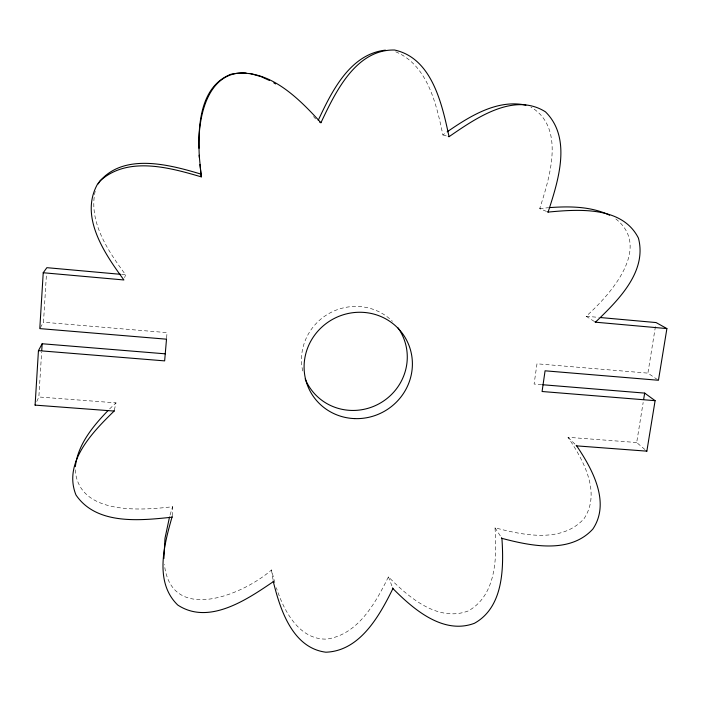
<?xml version="1.0" encoding="UTF-8"?>
<svg xmlns="http://www.w3.org/2000/svg" width="702" height="702" viewBox="0 0 702 702"><rect width="100%" height="100%" fill="white"/><g stroke="black" fill="none" stroke-linecap="round" stroke-linejoin="round"><path stroke-width="0.53" stroke-dasharray="3.51 2.63" d="M172.201 515.847L172.604 506.712C140.497 510.591 78.22 515.084 75.158 469.375M36.767 401.509L38.856 396.981L41.637 352.132M40.321 327.694L43.489 322.227L46.437 274.543M166.611 337.934L167.041 332.634L43.489 322.227M644.91 449.508L636.688 442.523L643.164 402.43M657.563 379.677L647.902 373.131L655.563 325.746M114.373 410.012L115.988 402.86L38.856 396.981M95.182 191.198C88.32 222.06 108.205 251.105 125.561 274.763L124.64 277.659M170.059 514.996L172.604 506.712M546.498 211.425L539.724 208.617C549.42 178.132 565.865 127.703 530.914 107.046M636.688 442.523L568.015 437.293C583.283 459.915 601.456 492.602 583.967 518.769C561.565 543.339 523.341 535.284 495.007 527.781C496.928 556.414 496.823 595.042 468.208 610.968C437.644 622.428 408.485 597.104 388.434 576.86C375.667 602.72 358.213 634.599 326.711 639.101C298.929 639.891 283.705 610.529 276.369 587.723M109.609 408.924L115.988 402.86M594.269 321.428L586.188 316.269C609.994 294.875 652.658 247.613 615.593 218.743M395.744 51.799C427.746 65.251 436.46 104.3 442.874 134.951L446.27 132.485M274.842 582.783L271.49 569.945C243.497 594.708 171.051 624.569 164.4 564.443M539.724 208.617L548.692 207.66M541.681 384.661L534.09 384.047L536.995 363.794L647.902 373.131M121.657 274.412L125.561 274.763M586.188 316.269L598.499 317.374M442.874 134.951L447.481 136.241M568.015 437.293L575.026 444.234M313.513 116.532L315.654 118.928M495.007 527.781L501.044 537.012M388.434 576.86L392.357 587.083M271.49 569.945L273.096 580.168M302.711 370.998A53.299 51.615 -28.9 0 1 329.37 313.285A53.299 51.615 -28.9 0 1 392.444 321.314"/><path stroke-width="1.05" d="M199.017 148.271C197.832 118.498 206.941 70.226 246.121 72.999M273.21 580.914L273.324 581.66C247.323 599.315 209.012 625.605 177.773 605.045C153.905 582.037 164.25 544.34 172.174 516.514M114.259 410.538L114.136 411.065L35.1 405.115L38.443 350.64L42.155 343.752L165.303 353.834M120.683 274.324L46.867 267.673L43.226 272.745L39.795 328.606L166.427 339.18M41.743 350.456L42.155 343.752M75.351 466.654C77.834 444.331 93.112 426.053 108.134 410.451M166.523 338.996L164.645 360.881L38.443 350.64M643.664 399.324L644.673 393.102L542.769 384.749M576.131 445.331L576.684 445.875L646.849 451.158L655.106 400.675L644.673 393.102M600.254 317.532L656.072 322.56L666.9 328.58L658.45 380.265L545.077 370.805L542.076 391.505L655.106 400.675M169.524 517.014L164.988 538.329L163.899 558.546M547.569 211.864L548.104 212.083C558.151 181.142 572.2 138.233 545.454 111.829C513.557 91.629 475.254 118.691 449.052 136.679L448.262 136.46M318.225 120.34C331.686 91.576 349.929 54.107 385.407 50.158M320.726 122.648L320.928 122.736C335.152 92.796 355.528 49.263 394.542 50.017C432.257 58.187 442.12 104.589 449.052 136.679M35.1 405.115L35.337 404.589M392.637 587.828L392.927 588.574C379.484 615.698 360.135 650.973 325.877 652.211C292.585 647.964 280.168 609.643 273.324 581.66M98.219 183.906L99.807 181.274M100.167 180.835C127.729 155.879 169.542 167.532 201.272 176.869L201.132 175.14M114.136 411.065C92.717 431.941 62.82 462.399 75.974 494.98C96.674 525.35 140.268 520.542 172.139 517.181M594.857 321.806L595.454 322.183C617.628 300.868 647.376 271.972 638.425 238.092C622.218 205.984 578.413 209.24 548.104 212.083M447.121 131.871C469.796 116.278 497.156 99.035 525.903 105.142M549.771 207.59C569.848 206.16 591.102 206.353 609.617 215.216M43.226 272.745L123.912 279.966C104.817 253.87 79.265 216.927 97.473 184.214C121.376 151.816 168.647 164.365 201.053 174.131L201.114 174.974M595.454 322.183L666.9 328.58M249.947 73.447L261.004 76.606L269.471 80.493M501.482 537.688L501.921 538.364C530.905 545.989 569.936 554.15 592.848 529.062C610.749 502.378 592.26 468.971 576.684 445.875M319.735 122.201L320.331 122.464M273.824 82.845L275.596 83.933M646.2 450.605L646.849 451.158M392.927 588.574C413.417 609.239 443.234 635.02 474.429 623.288C503.659 607.046 503.861 567.611 501.921 538.364M320.928 122.736C298.35 97.929 267.857 66.944 231.037 74.219C198.964 86.671 197.815 128.405 199.359 157.485M199.921 164.54L201.053 174.131M201.272 176.869L199.184 155.212M397.99 327.843A53.299 51.615 -28.9 0 1 379.238 403.676A53.299 51.615 -28.9 0 1 305.177 378.861M354.624 418.603A54.572 52.764 -28.9 0 0 406.853 340.645A54.572 52.764 -28.9 0 0 313.267 337.1A54.572 52.764 -28.9 0 0 354.624 418.603"/></g></svg>
